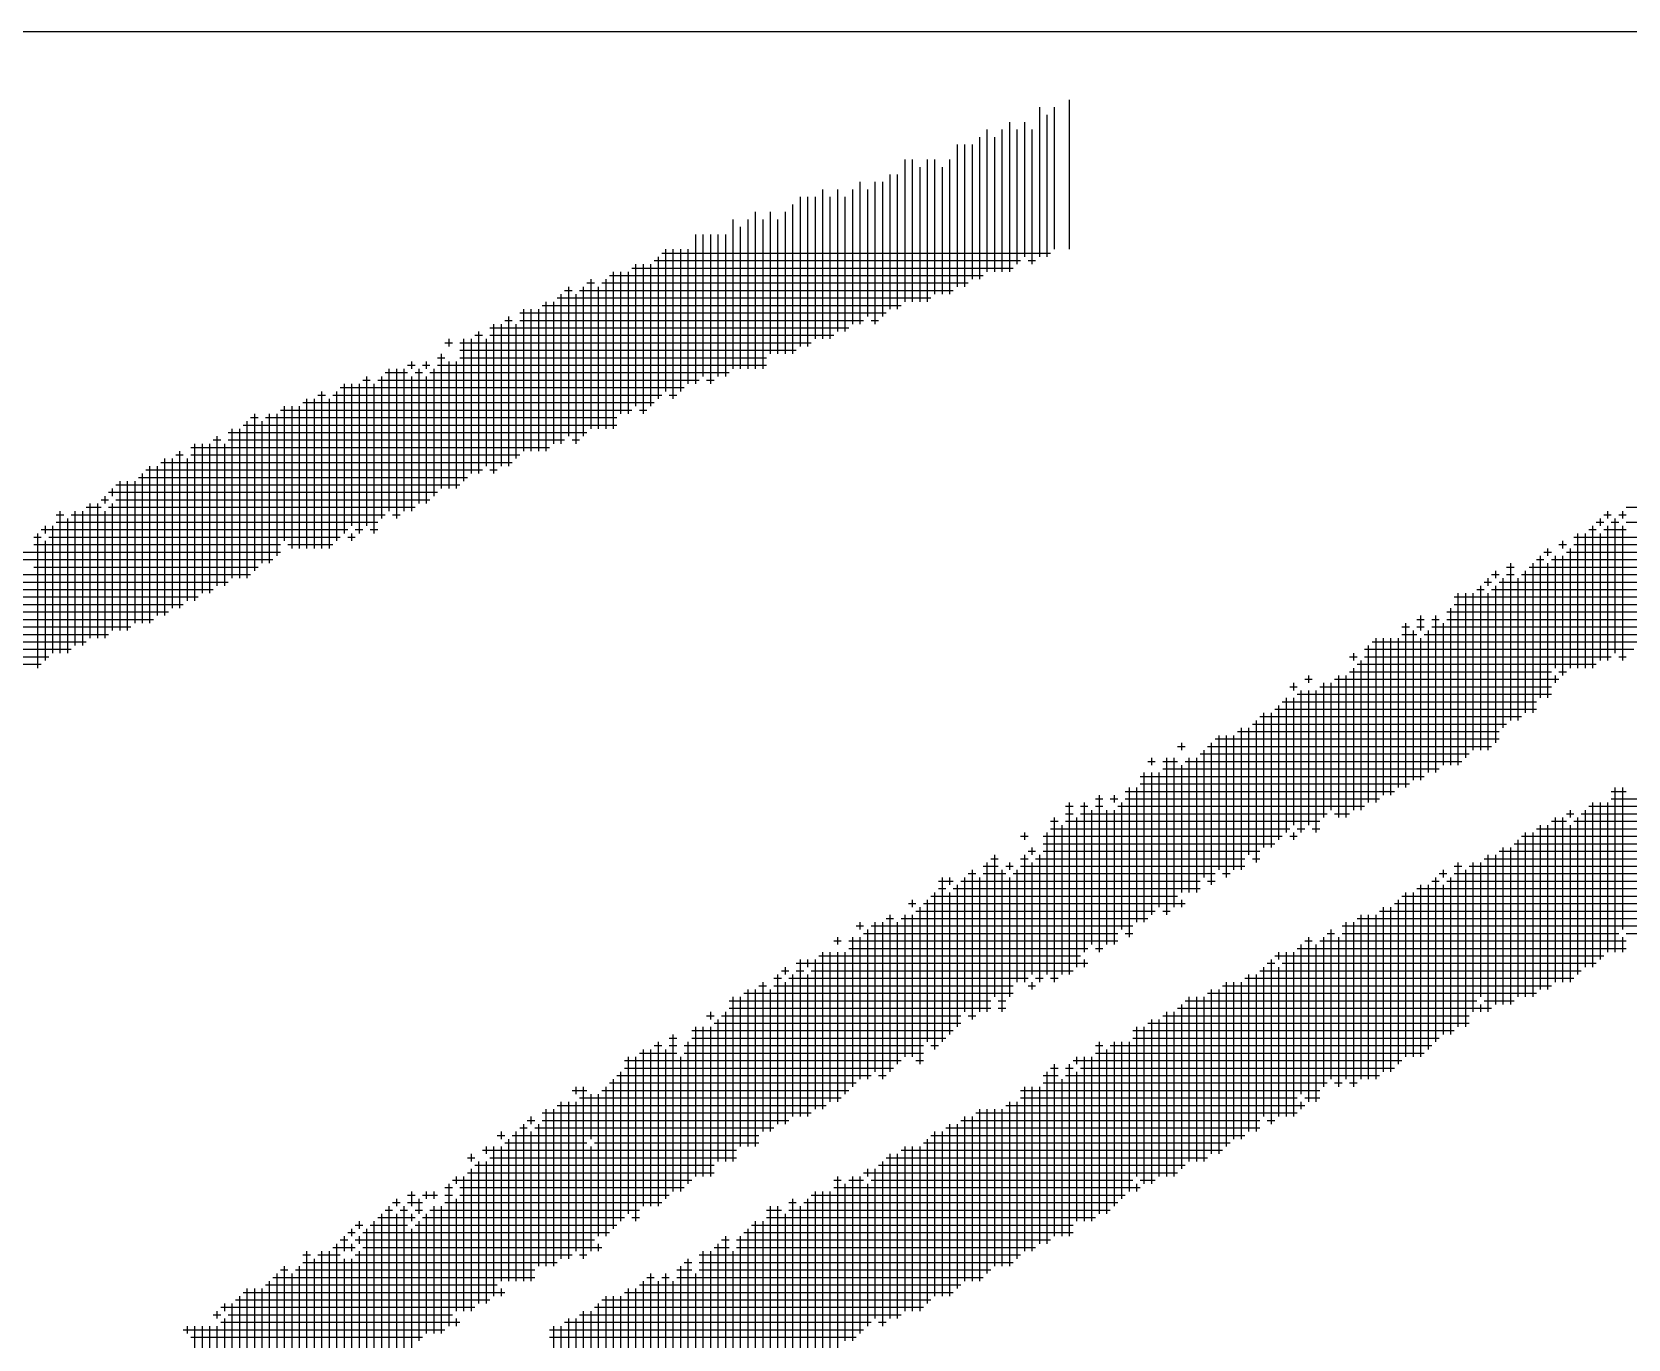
# Model space of a CAD drawing. Header units: feet. Extents: x 0 to 169200, y 0 to 119800.
# Drawn here: x 115607 to 115939, y 7127.7 to 7399.6 of the extents above; entities that cross this region are included whole.
import ezdxf
from ezdxf.enums import TextEntityAlignment as Align

# ---------------------------------------------------------------- set-up
doc = ezdxf.new("R2010")
doc.units = ezdxf.units.FT
doc.header["$LTSCALE"] = 1100
doc.header["$MEASUREMENT"] = 0
for name, color, linetype in [('CX-BORD-LIN1', 4, 'CONTINUOUS'), ('CX-BORD-LIN2', 3, 'CONTINUOUS'), ('CX-BORD-TEX2', 7, 'CONTINUOUS'), ('CX-BORD-TEX3', 6, 'CONTINUOUS'), ('CX-MISC', 2, 'CONTINUOUS')]:
    doc.layers.add(name, color=color, linetype=linetype)
doc.styles.add('TB_TEXT', font='')
doc.styles.add('TB_WBTXT', font='')
doc.styles.add('TB_WMTXT', font='')
doc.styles.get('TB_TEXT').set_extended_font_data('DotumChe')
doc.styles.get('TB_WBTXT').set_extended_font_data('Dotum')
doc.styles.get('TB_WMTXT').set_extended_font_data('DotumChe')

# ---------------------------------------------------------------- blocks, each defined once
blk = doc.blocks.new('CXBLKA1-KHCA')
at = {"layer": 'CX-BORD-LIN2'}
blk.add_lwpolyline([(558, 12), (270, 12)], dxfattribs=at)
at = {"layer": 'CX-BORD-LIN1', "style": 'TB_TEXT'}
for tag, p in [('TR_RCON5', (342.3033, 33)), ('TR_RCON4', (342.3033, 27)), ('TR_RCON3', (342.3033, 21)), ('TR_RCON2', (342.3033, 15)), ('TR_RCON1', (342.3033, 9))]:
    blk.add_attdef(tag, text='', height=3.5, dxfattribs=at).set_placement(p, align=Align.MIDDLE_LEFT)
for tag, height, p in [('TR_DGN5', 3.5, (451.1185, 33)), ('TR_CHK5', 3.5, (491.1185, 33)), ('TR_RDAT5', 3.5, (317.5, 33)), ('TR_APP5', 3.5, (531.1185, 33)), ('TR_RNUM5', 3, (285.1051, 32.6366)), ('TR_DGN4', 3.5, (451.1185, 27)), ('TR_CHK4', 3.5, (491.1185, 27)), ('TR_RDAT4', 3.5, (317.5, 27)), ('TR_APP4', 3.5, (531.1185, 27)), ('TR_RNUM4', 3, (285.1051, 26.6366)), ('TR_DGN3', 3.5, (451.1185, 21)), ('TR_CHK3', 3.5, (491.1185, 21)), ('TR_RDAT3', 3.5, (317.5, 21)), ('TR_APP3', 3.5, (531.1185, 21)), ('TR_RNUM3', 3, (285.1051, 20.6366)), ('TR_DGN2', 3.5, (451.1185, 15)), ('TR_CHK2', 3.5, (491.1185, 15)), ('TR_RDAT2', 3.5, (317.5, 15)), ('TR_APP2', 3.5, (531.1185, 15)), ('TR_RNUM2', 3, (285.1051, 14.6366)), ('TR_DGN1', 3.5, (451.1185, 9)), ('TR_CHK1', 3.5, (491.1185, 9)), ('TR_RDAT1', 3.5, (317.5, 9)), ('TR_APP1', 3.5, (531.1185, 9)), ('TR_RNUM1', 3, (285.1051, 8.6366))]:
    blk.add_attdef(tag, text='', height=height, dxfattribs=at).set_placement(p, align=Align.MIDDLE_CENTER)
at = {"layer": 'CX-BORD-LIN2', "style": 'TB_TEXT'}
blk.add_attdef('TD_VERSION', text='', height=3, rotation=90, dxfattribs=at).set_placement((800.5, 48.0149), align=Align.MIDDLE_CENTER)
at = {"layer": 'CX-BORD-TEX2', "style": 'TB_WMTXT'}
for tag, height, p in [('TB_CNAME', 5, (15.3448, 531.8324)), ('TB_CSCOP', 4, (16.6346, 523.8324))]:
    blk.add_attdef(tag, text='', height=height, dxfattribs=at).set_placement(p, align=Align.BOTTOM_LEFT)
at = {"layer": 'CX-BORD-TEX2', "style": 'TB_WBTXT'}
for tag, height, p in [('TB_MTITIL', 10, (398, 533.3264)), ('TB_STITL', 7, (398, 518.3264))]:
    blk.add_attdef(tag, text='', height=height, dxfattribs=at).set_placement(p, align=Align.MIDDLE_CENTER)
at = {"layer": 'CX-BORD-TEX3', "style": 'TB_TEXT'}
for tag, height, p in [('TD_LNDST', 4.5, (215, 31.5)), ('TD_DSECT', 4.5, (605.5, 31.5)), ('TD_DDIST', 4.5, (654.5, 31.5)), ('TD_DNAME_TOP', 4.5, (755, 27.957)), ('TD_CSECT', 4.5, (605.5, 22.5)), ('TD_CDIST', 4.5, (654.5, 22.5)), ('TD_DNAME_MAIN', 4.5, (755, 21.4731)), ('TD_DNAME_BOT', 3, (755, 15.2489)), ('TD_HSCAL', 4.5, (620.8841, 13.7484)), ('TD_VSCAL', 4.5, (656.8615, 13.7484)), ('TD_CCOMP', 4.5, (215, 13.5927)), ('TD_CSTEP', 4.5, (250.744, 5.125)), ('TD_FIELD', 4.5, (180, 5.125)), ('TD_DWGNO', 4.5, (755, 5.0017)), ('TD_DWGCODE', 4.5, (637, 4.7908))]:
    blk.add_attdef(tag, text='', height=height, dxfattribs=at).set_placement(p, align=Align.MIDDLE_CENTER)
for tag, height, width, p in [('TD_DCOMP', 4.5, 0.95, (215, 22.5875)), ('TD_CNAME', 5, 0.78, (65, 7.5956))]:
    blk.add_attdef(tag, text='', height=height, dxfattribs=dict(at, width=width)).set_placement(p, align=Align.MIDDLE_CENTER)
blk = doc.blocks.new('CXGLOGO-싸인2')
at = {"layer": 'CX-MISC'}
for p, q in [((9652.035, -1025.155), (9652.035, -1026.71)), ((9652.19, -1025.155), (9652.19, -1026.632)), ((9652.346, -1025.077), (9652.346, -1026.632)), ((9651.724, -1025.31), (9651.724, -1026.865)), ((9651.879, -1025.31), (9651.879, -1026.71)), ((9652.112, -1025.233), (9652.112, -1026.71)), ((9651.413, -1025.466), (9651.413, -1026.943)), ((9651.49, -1025.388), (9651.49, -1026.865)), ((9651.568, -1025.466), (9651.568, -1026.865)), ((9651.646, -1025.388), (9651.646, -1026.865)), ((9651.801, -1025.388), (9651.801, -1026.788)), ((9651.957, -1025.388), (9651.957, -1026.788)), ((9651.179, -1025.544), (9651.179, -1027.021)), ((9651.257, -1025.544), (9651.257, -1027.021)), ((9651.335, -1025.544), (9651.335, -1026.943)), ((9650.635, -1025.699), (9650.635, -1027.177)), ((9650.713, -1025.699), (9650.713, -1027.177)), ((9650.791, -1025.777), (9650.791, -1027.177)), ((9650.868, -1025.699), (9650.868, -1027.177)), ((9650.946, -1025.699), (9650.946, -1027.099)), ((9651.024, -1025.777), (9651.024, -1027.099)), ((9651.102, -1025.699), (9651.102, -1027.099)), ((9650.168, -1025.932), (9650.168, -1027.41)), ((9650.324, -1025.932), (9650.324, -1027.41)), ((9650.402, -1025.932), (9650.402, -1027.332)), ((9650.479, -1025.855), (9650.479, -1027.254)), ((9650.557, -1025.855), (9650.557, -1027.254)), ((9649.546, -1026.088), (9649.546, -1027.643)), ((9649.624, -1026.088), (9649.624, -1027.643)), ((9649.702, -1026.088), (9649.702, -1027.565)), ((9649.78, -1026.01), (9649.78, -1027.565)), ((9649.857, -1026.088), (9649.857, -1027.565)), ((9649.935, -1026.01), (9649.935, -1027.488)), ((9650.013, -1026.088), (9650.013, -1027.488)), ((9650.091, -1026.01), (9650.091, -1027.41)), ((9650.246, -1026.01), (9650.246, -1027.332)), ((9649.08, -1026.243), (9649.08, -1027.876)), ((9649.235, -1026.243), (9649.235, -1027.721)), ((9649.391, -1026.243), (9649.391, -1027.721)), ((9649.469, -1026.166), (9649.469, -1027.721)), ((9648.458, -1026.477), (9648.458, -1028.032)), ((9648.535, -1026.477), (9648.535, -1027.954)), ((9648.613, -1026.477), (9648.613, -1028.032)), ((9648.691, -1026.477), (9648.691, -1027.954)), ((9648.769, -1026.477), (9648.769, -1027.954)), ((9648.847, -1026.321), (9648.847, -1027.876)), ((9648.924, -1026.399), (9648.924, -1027.876)), ((9649.002, -1026.321), (9649.002, -1027.876)), ((9649.158, -1026.321), (9649.158, -1027.876)), ((9649.313, -1026.321), (9649.313, -1027.721)), ((9648.147, -1026.632), (9648.147, -1028.11)), ((9648.224, -1026.632), (9648.224, -1028.187)), ((9648.302, -1026.632), (9648.302, -1028.11)), ((9648.38, -1026.632), (9648.38, -1028.032)), ((9647.836, -1026.788), (9647.836, -1028.265)), ((9647.913, -1026.788), (9647.913, -1028.343)), ((9647.991, -1026.788), (9647.991, -1028.265)), ((9648.03, -1026.749), (9651.84, -1026.749)), ((9648.069, -1026.71), (9648.069, -1028.187)), ((9648.108, -1026.671), (9652.151, -1026.671)), ((9651.918, -1026.749), (9651.996, -1026.749)), ((9647.33, -1026.982), (9647.408, -1026.982)), ((9647.369, -1026.943), (9647.369, -1028.498)), ((9647.486, -1026.982), (9651.296, -1026.982)), ((9647.525, -1026.943), (9647.525, -1028.498)), ((9647.563, -1026.904), (9651.451, -1026.904)), ((9647.602, -1026.865), (9647.602, -1028.498)), ((9647.68, -1026.865), (9647.68, -1028.343)), ((9647.758, -1026.865), (9647.758, -1028.343)), ((9647.797, -1026.827), (9651.763, -1026.827)), ((9647.019, -1027.138), (9650.907, -1027.138)), ((9647.058, -1027.099), (9647.058, -1028.654)), ((9647.097, -1027.06), (9647.175, -1027.06)), ((9647.136, -1027.021), (9647.136, -1028.576)), ((9647.214, -1027.099), (9647.214, -1028.654)), ((9647.252, -1027.06), (9651.14, -1027.06)), ((9647.291, -1027.021), (9647.291, -1028.576)), ((9647.447, -1027.021), (9647.447, -1028.498)), ((9646.63, -1027.293), (9650.441, -1027.293)), ((9646.669, -1027.254), (9646.669, -1028.732)), ((9646.747, -1027.254), (9646.747, -1028.732)), ((9646.825, -1027.254), (9646.825, -1028.732)), ((9646.864, -1027.215), (9650.596, -1027.215)), ((9646.903, -1027.177), (9646.903, -1028.732)), ((9646.98, -1027.177), (9646.98, -1028.654)), ((9646.319, -1027.449), (9650.052, -1027.449)), ((9646.358, -1027.41), (9646.358, -1028.965)), ((9646.436, -1027.41), (9646.436, -1028.887)), ((9646.475, -1027.371), (9646.553, -1027.371)), ((9646.514, -1027.332), (9646.514, -1028.887)), ((9646.591, -1027.41), (9646.591, -1028.809)), ((9646.63, -1027.371), (9650.207, -1027.371)), ((9650.285, -1027.371), (9650.363, -1027.371)), ((9645.853, -1027.604), (9645.931, -1027.604)), ((9645.892, -1027.565), (9645.892, -1027.643)), ((9646.008, -1027.604), (9649.663, -1027.604)), ((9646.047, -1027.565), (9646.047, -1029.043)), ((9646.125, -1027.565), (9646.125, -1028.965)), ((9646.164, -1027.526), (9646.242, -1027.526)), ((9646.203, -1027.488), (9646.203, -1028.965)), ((9646.28, -1027.565), (9646.28, -1028.887)), ((9646.319, -1027.526), (9649.896, -1027.526)), ((9645.503, -1027.799), (9645.503, -1027.876)), ((9645.658, -1027.799), (9645.658, -1027.876)), ((9645.775, -1027.76), (9645.853, -1027.76)), ((9645.814, -1027.721), (9645.814, -1029.121)), ((9645.892, -1027.799), (9645.892, -1029.121)), ((9645.969, -1027.799), (9645.969, -1029.121)), ((9646.008, -1027.682), (9649.507, -1027.682)), ((9646.008, -1027.76), (9649.196, -1027.76)), ((9645.036, -1027.954), (9645.036, -1029.509)), ((9645.192, -1027.954), (9645.192, -1029.432)), ((9645.231, -1027.915), (9645.464, -1027.915)), ((9645.27, -1027.876), (9645.27, -1029.354)), ((9645.347, -1027.876), (9645.347, -1029.432)), ((9645.425, -1027.876), (9645.425, -1029.354)), ((9645.464, -1027.837), (9645.542, -1027.837)), ((9645.503, -1027.954), (9645.503, -1029.354)), ((9645.542, -1027.915), (9645.619, -1027.915)), ((9645.581, -1027.876), (9645.581, -1029.276)), ((9645.619, -1027.837), (9645.697, -1027.837)), ((9645.658, -1027.954), (9645.658, -1029.276)), ((9645.697, -1027.915), (9648.808, -1027.915)), ((9645.736, -1027.876), (9645.736, -1029.198)), ((9645.775, -1027.837), (9649.196, -1027.837)), ((9644.57, -1028.11), (9644.57, -1029.743)), ((9644.725, -1028.11), (9644.725, -1029.665)), ((9644.764, -1028.071), (9648.341, -1028.071)), ((9644.803, -1028.032), (9644.803, -1029.587)), ((9644.881, -1028.032), (9644.881, -1029.509)), ((9644.959, -1028.032), (9644.959, -1029.587)), ((9644.997, -1027.993), (9645.075, -1027.993)), ((9645.114, -1028.032), (9645.114, -1029.587)), ((9645.153, -1027.993), (9648.497, -1027.993)), ((9648.574, -1027.993), (9648.652, -1027.993)), ((9644.142, -1028.304), (9647.797, -1028.304)), ((9644.181, -1028.265), (9644.181, -1029.665)), ((9644.259, -1028.265), (9644.259, -1029.743)), ((9644.336, -1028.265), (9644.336, -1029.743)), ((9644.375, -1028.226), (9648.03, -1028.226)), ((9644.414, -1028.187), (9644.414, -1029.743)), ((9644.492, -1028.187), (9644.492, -1029.743)), ((9644.531, -1028.149), (9644.609, -1028.149)), ((9644.647, -1028.187), (9644.647, -1029.743)), ((9644.686, -1028.149), (9648.108, -1028.149)), ((9647.875, -1028.304), (9647.952, -1028.304)), ((9648.186, -1028.149), (9648.263, -1028.149)), ((9643.753, -1028.46), (9647.641, -1028.46)), ((9643.792, -1028.421), (9643.792, -1030.054)), ((9643.831, -1028.382), (9643.909, -1028.382)), ((9643.87, -1028.343), (9643.87, -1029.976)), ((9643.948, -1028.421), (9643.948, -1029.898)), ((9643.987, -1028.382), (9647.641, -1028.382)), ((9644.025, -1028.343), (9644.025, -1029.898)), ((9644.103, -1028.343), (9644.103, -1029.82)), ((9643.442, -1028.615), (9643.52, -1028.615)), ((9643.481, -1028.576), (9643.481, -1030.131)), ((9643.598, -1028.537), (9647.33, -1028.537)), ((9643.598, -1028.615), (9647.097, -1028.615)), ((9643.637, -1028.498), (9643.637, -1030.054)), ((9643.714, -1028.498), (9643.714, -1030.054)), ((9647.175, -1028.615), (9647.252, -1028.615)), ((9642.937, -1028.809), (9642.937, -1030.442)), ((9643.015, -1028.809), (9643.015, -1030.365)), ((9643.053, -1028.771), (9643.131, -1028.771)), ((9643.092, -1028.732), (9643.092, -1030.365)), ((9643.17, -1028.809), (9643.17, -1030.287)), ((9643.209, -1028.693), (9646.941, -1028.693)), ((9643.209, -1028.771), (9646.63, -1028.771)), ((9643.248, -1028.654), (9643.248, -1030.287)), ((9643.326, -1028.654), (9643.326, -1030.209)), ((9643.403, -1028.654), (9643.403, -1030.209)), ((9643.559, -1028.654), (9643.559, -1030.131)), ((9642.703, -1028.965), (9642.703, -1030.52)), ((9642.742, -1028.926), (9646.242, -1028.926)), ((9642.781, -1028.887), (9642.781, -1030.52)), ((9642.859, -1028.887), (9642.859, -1030.442)), ((9642.898, -1028.848), (9646.553, -1028.848)), ((9646.319, -1028.926), (9646.397, -1028.926)), ((9642.392, -1029.121), (9642.392, -1029.198)), ((9642.431, -1029.082), (9646.008, -1029.082)), ((9642.47, -1029.043), (9642.47, -1030.598)), ((9642.548, -1029.043), (9642.548, -1030.598)), ((9642.626, -1029.043), (9642.626, -1030.52)), ((9642.665, -1029.004), (9646.086, -1029.004)), ((9642.159, -1029.276), (9642.159, -1030.676)), ((9642.237, -1029.276), (9642.237, -1030.676)), ((9642.276, -1029.237), (9642.354, -1029.237)), ((9642.315, -1029.198), (9642.315, -1029.276)), ((9642.354, -1029.159), (9645.775, -1029.159)), ((9642.392, -1029.276), (9642.392, -1030.598)), ((9642.431, -1029.237), (9645.697, -1029.237)), ((9641.809, -1029.393), (9641.887, -1029.393)), ((9641.809, -1029.47), (9645.153, -1029.47)), ((9641.848, -1029.354), (9641.848, -1030.831)), ((9641.926, -1029.432), (9641.926, -1030.831)), ((9641.965, -1029.393), (9645.231, -1029.393)), ((9642.004, -1029.354), (9642.004, -1030.753)), ((9642.081, -1029.354), (9642.081, -1030.753)), ((9642.12, -1029.315), (9642.276, -1029.315)), ((9642.315, -1029.354), (9642.315, -1030.676)), ((9642.354, -1029.315), (9645.542, -1029.315)), ((9645.308, -1029.393), (9645.386, -1029.393)), ((9657.828, -1029.47), (9657.906, -1029.47)), ((9657.867, -1029.432), (9657.867, -1029.509)), ((9657.906, -1029.393), (9657.983, -1029.393)), ((9657.944, -1029.354), (9657.944, -1029.432)), ((9657.983, -1029.47), (9658.061, -1029.47)), ((9658.022, -1029.432), (9658.022, -1030.831)), ((9658.061, -1029.393), (9658.139, -1029.393)), ((9658.1, -1029.354), (9658.1, -1029.432)), ((9658.139, -1029.315), (9661.094, -1029.315)), ((9658.139, -1029.47), (9660.627, -1029.47)), ((9641.576, -1029.626), (9641.654, -1029.626)), ((9641.615, -1029.587), (9641.615, -1030.987)), ((9641.654, -1029.548), (9644.842, -1029.548)), ((9641.693, -1029.509), (9641.693, -1029.587)), ((9641.731, -1029.626), (9644.764, -1029.626)), ((9641.77, -1029.509), (9641.77, -1030.831)), ((9644.842, -1029.626), (9644.92, -1029.626)), ((9644.881, -1029.587), (9644.881, -1029.665)), ((9644.92, -1029.548), (9644.997, -1029.548)), ((9645.075, -1029.548), (9645.153, -1029.548)), ((9657.595, -1029.626), (9660.472, -1029.626)), ((9657.633, -1029.587), (9657.633, -1030.987)), ((9657.711, -1029.587), (9657.711, -1030.987)), ((9657.75, -1029.548), (9657.828, -1029.548)), ((9657.789, -1029.509), (9657.789, -1030.987)), ((9657.867, -1029.587), (9657.867, -1030.909)), ((9657.906, -1029.548), (9658.139, -1029.548)), ((9657.944, -1029.509), (9657.944, -1030.909)), ((9658.1, -1029.509), (9658.1, -1030.909)), ((9640.876, -1029.781), (9644.142, -1029.781)), ((9641.576, -1029.704), (9644.142, -1029.704)), ((9641.693, -1029.665), (9641.693, -1030.909)), ((9644.22, -1029.704), (9644.686, -1029.704)), ((9657.283, -1029.781), (9657.361, -1029.781)), ((9657.322, -1029.743), (9657.322, -1029.82)), ((9657.439, -1029.704), (9657.517, -1029.704)), ((9657.478, -1029.665), (9657.478, -1029.743)), ((9657.517, -1029.781), (9660.161, -1029.781)), ((9657.556, -1029.743), (9657.556, -1030.987)), ((9657.595, -1029.704), (9660.394, -1029.704)), ((9640.721, -1029.859), (9644.064, -1029.859)), ((9641.576, -1029.937), (9643.909, -1029.937)), ((9656.895, -1029.937), (9656.972, -1029.937)), ((9656.934, -1029.898), (9656.934, -1031.531)), ((9657.128, -1029.937), (9660.083, -1029.937)), ((9657.167, -1029.898), (9657.167, -1031.453)), ((9657.206, -1029.859), (9657.283, -1029.859)), ((9657.245, -1029.82), (9657.245, -1031.298)), ((9657.322, -1029.898), (9657.322, -1031.298)), ((9657.361, -1029.859), (9660.161, -1029.859)), ((9657.4, -1029.82), (9657.4, -1030.987)), ((9657.478, -1029.82), (9657.478, -1031.065)), ((9640.176, -1030.093), (9643.598, -1030.093)), ((9640.41, -1030.015), (9643.831, -1030.015)), ((9656.623, -1030.131), (9656.623, -1031.842)), ((9656.661, -1030.093), (9656.739, -1030.093)), ((9656.7, -1030.054), (9656.7, -1030.131)), ((9656.739, -1030.015), (9656.817, -1030.015)), ((9656.778, -1029.976), (9656.778, -1030.054)), ((9656.778, -1030.131), (9656.778, -1031.764)), ((9656.817, -1030.093), (9659.616, -1030.093)), ((9656.856, -1030.054), (9656.856, -1031.609)), ((9656.895, -1030.015), (9656.972, -1030.015)), ((9657.011, -1030.054), (9657.011, -1031.531)), ((9657.05, -1030.015), (9659.85, -1030.015)), ((9657.089, -1029.976), (9657.089, -1031.453)), ((9639.865, -1030.248), (9643.287, -1030.248)), ((9640.021, -1030.17), (9643.442, -1030.17)), ((9656.35, -1030.248), (9659.383, -1030.248)), ((9656.389, -1030.209), (9656.389, -1031.998)), ((9656.467, -1030.209), (9656.467, -1031.92)), ((9656.545, -1030.209), (9656.545, -1031.842)), ((9656.584, -1030.17), (9656.661, -1030.17)), ((9656.7, -1030.209), (9656.7, -1031.842)), ((9656.739, -1030.17), (9659.539, -1030.17)), ((9639.632, -1030.404), (9642.976, -1030.404)), ((9639.787, -1030.326), (9643.131, -1030.326)), ((9656, -1030.442), (9656, -1030.598)), ((9656.156, -1030.442), (9656.156, -1032.075)), ((9656.273, -1030.404), (9659.072, -1030.404)), ((9656.311, -1030.365), (9656.311, -1031.998)), ((9656.35, -1030.326), (9659.305, -1030.326)), ((9639.399, -1030.559), (9642.587, -1030.559)), ((9639.476, -1030.637), (9642.354, -1030.637)), ((9639.632, -1030.481), (9642.82, -1030.481)), ((9655.806, -1030.559), (9655.884, -1030.559)), ((9655.806, -1030.637), (9655.962, -1030.637)), ((9655.845, -1030.52), (9655.845, -1032.231)), ((9655.923, -1030.598), (9655.923, -1032.153)), ((9655.962, -1030.481), (9656.039, -1030.481)), ((9655.962, -1030.559), (9656.039, -1030.559)), ((9656.039, -1030.637), (9658.605, -1030.637)), ((9656.078, -1030.598), (9656.078, -1032.075)), ((9656.117, -1030.481), (9656.195, -1030.481)), ((9656.117, -1030.559), (9658.839, -1030.559)), ((9656.234, -1030.52), (9656.234, -1031.998)), ((9656.273, -1030.481), (9659.072, -1030.481)), ((9639.321, -1030.715), (9642.12, -1030.715)), ((9639.632, -1030.792), (9641.965, -1030.792)), ((9655.417, -1030.792), (9658.217, -1030.792)), ((9655.456, -1030.753), (9655.456, -1032.386)), ((9655.495, -1030.715), (9658.528, -1030.715)), ((9655.534, -1030.676), (9655.534, -1032.386)), ((9655.612, -1030.676), (9655.612, -1032.309)), ((9655.689, -1030.676), (9655.689, -1032.309)), ((9655.767, -1030.676), (9655.767, -1032.231)), ((9656, -1030.676), (9656, -1032.153)), ((9638.699, -1030.948), (9641.654, -1030.948)), ((9638.932, -1030.87), (9641.731, -1030.87)), ((9655.262, -1030.87), (9655.339, -1030.87)), ((9655.301, -1030.831), (9655.301, -1030.909)), ((9655.339, -1030.948), (9657.828, -1030.948)), ((9655.378, -1030.909), (9655.378, -1032.464)), ((9655.417, -1030.87), (9657.983, -1030.87)), ((9658.061, -1030.87), (9658.139, -1030.87)), ((9654.795, -1031.103), (9654.873, -1031.103)), ((9654.834, -1031.065), (9654.834, -1031.142)), ((9655.106, -1031.103), (9657.439, -1031.103)), ((9655.145, -1031.065), (9655.145, -1032.542)), ((9655.223, -1031.065), (9655.223, -1032.542)), ((9655.262, -1031.026), (9657.361, -1031.026)), ((9655.301, -1030.987), (9655.301, -1032.464)), ((9657.4, -1031.065), (9657.4, -1031.142)), ((9657.439, -1031.026), (9657.517, -1031.026)), ((9654.601, -1031.298), (9654.601, -1032.697)), ((9654.64, -1031.181), (9654.717, -1031.181)), ((9654.679, -1031.142), (9654.679, -1031.22)), ((9654.679, -1031.298), (9654.679, -1032.62)), ((9654.717, -1031.259), (9657.361, -1031.259)), ((9654.756, -1031.22), (9654.756, -1032.697)), ((9654.834, -1031.22), (9654.834, -1032.62)), ((9654.912, -1031.22), (9654.912, -1032.697)), ((9654.951, -1031.181), (9657.361, -1031.181)), ((9654.99, -1031.142), (9654.99, -1032.542)), ((9655.067, -1031.142), (9655.067, -1032.464)), ((9654.367, -1031.453), (9654.367, -1032.853)), ((9654.445, -1031.453), (9654.445, -1032.853)), ((9654.484, -1031.414), (9657.206, -1031.414)), ((9654.523, -1031.376), (9654.523, -1032.775)), ((9654.562, -1031.337), (9657.206, -1031.337)), ((9654.134, -1031.609), (9654.134, -1033.086)), ((9654.212, -1031.609), (9654.212, -1032.931)), ((9654.251, -1031.57), (9656.895, -1031.57)), ((9654.29, -1031.531), (9654.29, -1033.009)), ((9654.329, -1031.492), (9657.05, -1031.492)), ((9653.512, -1031.764), (9653.512, -1031.842)), ((9653.823, -1031.764), (9653.823, -1033.242)), ((9653.862, -1031.725), (9656.817, -1031.725)), ((9653.901, -1031.687), (9653.901, -1033.086)), ((9653.979, -1031.687), (9653.979, -1033.164)), ((9654.056, -1031.687), (9654.056, -1033.086)), ((9654.095, -1031.648), (9656.817, -1031.648)), ((9653.162, -1031.959), (9653.24, -1031.959)), ((9653.201, -1031.92), (9653.201, -1031.998)), ((9653.318, -1031.959), (9653.473, -1031.959)), ((9653.357, -1031.92), (9653.357, -1033.553)), ((9653.434, -1031.92), (9653.434, -1033.475)), ((9653.473, -1031.803), (9653.551, -1031.803)), ((9653.551, -1031.959), (9656.428, -1031.959)), ((9653.59, -1031.92), (9653.59, -1033.32)), ((9653.668, -1031.92), (9653.668, -1033.32)), ((9653.707, -1031.881), (9656.506, -1031.881)), ((9653.745, -1031.842), (9653.745, -1033.164)), ((9653.784, -1031.803), (9656.739, -1031.803)), ((9653.084, -1032.114), (9656.039, -1032.114)), ((9653.123, -1032.075), (9653.123, -1033.631)), ((9653.201, -1032.075), (9653.201, -1033.553)), ((9653.279, -1032.075), (9653.279, -1033.475)), ((9653.318, -1032.037), (9656.195, -1032.037)), ((9653.512, -1031.998), (9653.512, -1033.32)), ((9652.929, -1032.27), (9655.728, -1032.27)), ((9652.968, -1032.231), (9652.968, -1033.786)), ((9653.046, -1032.231), (9653.046, -1033.631)), ((9653.084, -1032.192), (9655.884, -1032.192)), ((9657.983, -1032.27), (9658.139, -1032.27)), ((9658.022, -1032.231), (9658.022, -1033.942)), ((9658.1, -1032.231), (9658.1, -1033.708)), ((9652.307, -1032.425), (9652.385, -1032.425)), ((9652.346, -1032.386), (9652.346, -1034.175)), ((9652.462, -1032.425), (9652.54, -1032.425)), ((9652.501, -1032.386), (9652.501, -1033.942)), ((9652.618, -1032.348), (9652.696, -1032.348)), ((9652.618, -1032.425), (9652.696, -1032.425)), ((9652.657, -1032.309), (9652.657, -1033.942)), ((9652.773, -1032.348), (9652.851, -1032.348)), ((9652.812, -1032.309), (9652.812, -1032.386)), ((9652.851, -1032.425), (9655.417, -1032.425)), ((9652.89, -1032.386), (9652.89, -1033.708)), ((9652.929, -1032.348), (9655.573, -1032.348)), ((9657.75, -1032.425), (9661.094, -1032.425)), ((9657.789, -1032.386), (9657.789, -1034.097)), ((9657.867, -1032.386), (9657.867, -1034.019)), ((9657.944, -1032.386), (9657.944, -1033.942)), ((9657.983, -1032.348), (9661.249, -1032.348)), ((9652.151, -1032.581), (9652.229, -1032.581)), ((9652.19, -1032.542), (9652.19, -1034.253)), ((9652.268, -1032.62), (9652.268, -1034.175)), ((9652.307, -1032.503), (9652.385, -1032.503)), ((9652.307, -1032.581), (9654.951, -1032.581)), ((9652.423, -1032.542), (9652.423, -1034.097)), ((9652.462, -1032.503), (9655.028, -1032.503)), ((9652.579, -1032.464), (9652.579, -1033.864)), ((9652.735, -1032.464), (9652.735, -1033.864)), ((9652.812, -1032.464), (9652.812, -1033.864)), ((9655.106, -1032.503), (9655.262, -1032.503)), ((9657.245, -1032.62), (9657.245, -1034.33)), ((9657.322, -1032.62), (9657.322, -1034.33)), ((9657.361, -1032.581), (9657.517, -1032.581)), ((9657.4, -1032.542), (9657.4, -1034.253)), ((9657.478, -1032.542), (9657.478, -1034.253)), ((9657.517, -1032.503), (9657.595, -1032.503)), ((9657.556, -1032.464), (9657.556, -1032.542)), ((9657.556, -1032.62), (9657.556, -1034.253)), ((9657.595, -1032.581), (9660.783, -1032.581)), ((9657.633, -1032.542), (9657.633, -1034.175)), ((9657.672, -1032.503), (9660.938, -1032.503)), ((9657.711, -1032.464), (9657.711, -1034.097)), ((9651.84, -1032.736), (9651.918, -1032.736)), ((9651.879, -1032.697), (9651.879, -1032.775)), ((9652.074, -1032.736), (9654.562, -1032.736)), ((9652.112, -1032.697), (9652.112, -1034.175)), ((9652.151, -1032.659), (9654.64, -1032.659)), ((9654.64, -1032.736), (9654.717, -1032.736)), ((9654.679, -1032.697), (9654.679, -1032.775)), ((9654.717, -1032.659), (9654.795, -1032.659)), ((9654.873, -1032.659), (9654.951, -1032.659)), ((9657.011, -1032.775), (9657.011, -1034.408)), ((9657.05, -1032.736), (9660.472, -1032.736)), ((9657.089, -1032.697), (9657.089, -1034.408)), ((9657.167, -1032.697), (9657.167, -1034.408)), ((9657.206, -1032.659), (9660.627, -1032.659)), ((9651.568, -1032.931), (9651.568, -1034.408)), ((9651.879, -1032.931), (9651.879, -1034.253)), ((9651.918, -1032.892), (9651.996, -1032.892)), ((9651.957, -1032.853), (9651.957, -1032.931)), ((9652.035, -1032.931), (9652.035, -1034.253)), ((9652.074, -1032.814), (9654.484, -1032.814)), ((9652.074, -1032.892), (9654.329, -1032.892)), ((9656.7, -1032.931), (9656.7, -1034.564)), ((9656.778, -1032.931), (9656.778, -1034.486)), ((9656.817, -1032.892), (9659.85, -1032.892)), ((9656.856, -1032.853), (9656.856, -1034.486)), ((9656.934, -1032.853), (9656.934, -1034.486)), ((9656.972, -1032.814), (9660.316, -1032.814)), ((9651.296, -1033.125), (9651.374, -1033.125)), ((9651.335, -1033.086), (9651.335, -1034.641)), ((9651.451, -1033.047), (9651.607, -1033.047)), ((9651.451, -1033.125), (9651.685, -1033.125)), ((9651.49, -1033.009), (9651.49, -1034.564)), ((9651.529, -1032.97), (9651.607, -1032.97)), ((9651.646, -1033.086), (9651.646, -1034.564)), ((9651.685, -1033.047), (9651.763, -1033.047)), ((9651.724, -1033.009), (9651.724, -1033.086)), ((9651.763, -1033.125), (9653.862, -1033.125)), ((9651.801, -1033.086), (9651.801, -1034.253)), ((9651.84, -1032.97), (9651.918, -1032.97)), ((9651.84, -1033.047), (9654.173, -1033.047)), ((9651.957, -1033.009), (9651.957, -1034.175)), ((9651.996, -1032.97), (9654.173, -1032.97)), ((9653.94, -1033.125), (9654.018, -1033.125)), ((9654.251, -1032.97), (9654.329, -1032.97)), ((9656.195, -1033.125), (9656.273, -1033.125)), ((9656.234, -1033.086), (9656.234, -1033.164)), ((9656.35, -1033.047), (9656.428, -1033.047)), ((9656.35, -1033.125), (9659.383, -1033.125)), ((9656.389, -1033.009), (9656.389, -1034.719)), ((9656.467, -1033.086), (9656.467, -1034.719)), ((9656.506, -1033.047), (9659.616, -1033.047)), ((9656.545, -1033.009), (9656.545, -1034.564)), ((9656.623, -1033.009), (9656.623, -1034.408)), ((9656.661, -1032.97), (9659.85, -1032.97)), ((9650.985, -1033.203), (9651.14, -1033.203)), ((9650.985, -1033.281), (9651.063, -1033.281)), ((9651.024, -1033.164), (9651.024, -1034.875)), ((9651.102, -1033.164), (9651.102, -1033.242)), ((9651.14, -1033.281), (9653.707, -1033.281)), ((9651.179, -1033.242), (9651.179, -1034.719)), ((9651.218, -1033.203), (9653.707, -1033.203)), ((9651.257, -1033.164), (9651.257, -1034.564)), ((9651.413, -1033.164), (9651.413, -1034.564)), ((9651.724, -1033.164), (9651.724, -1034.408)), ((9653.784, -1033.203), (9653.862, -1033.203)), ((9655.962, -1033.281), (9659.305, -1033.281)), ((9656, -1033.242), (9656, -1035.03)), ((9656.078, -1033.242), (9656.078, -1034.953)), ((9656.117, -1033.203), (9656.195, -1033.203)), ((9656.156, -1033.164), (9656.156, -1034.875)), ((9656.234, -1033.242), (9656.234, -1034.797)), ((9656.273, -1033.203), (9659.305, -1033.203)), ((9656.311, -1033.164), (9656.311, -1034.797)), ((9650.674, -1033.436), (9650.752, -1033.436)), ((9650.713, -1033.397), (9650.713, -1033.475)), ((9650.829, -1033.436), (9653.551, -1033.436)), ((9650.868, -1033.397), (9650.868, -1034.875)), ((9650.907, -1033.358), (9653.473, -1033.358)), ((9650.946, -1033.32), (9650.946, -1034.953)), ((9651.102, -1033.32), (9651.102, -1034.797)), ((9653.512, -1033.397), (9653.512, -1033.475)), ((9655.728, -1033.436), (9659.072, -1033.436)), ((9655.767, -1033.397), (9655.767, -1035.108)), ((9655.806, -1033.358), (9659.072, -1033.358)), ((9655.845, -1033.32), (9655.845, -1035.03)), ((9655.923, -1033.32), (9655.923, -1035.03)), ((9650.441, -1033.592), (9650.518, -1033.592)), ((9650.479, -1033.553), (9650.479, -1035.186)), ((9650.596, -1033.592), (9653.162, -1033.592)), ((9650.635, -1033.553), (9650.635, -1035.03)), ((9650.713, -1033.553), (9650.713, -1035.03)), ((9650.752, -1033.514), (9653.24, -1033.514)), ((9650.791, -1033.475), (9650.791, -1035.108)), ((9653.318, -1033.514), (9653.395, -1033.514)), ((9655.339, -1033.592), (9658.528, -1033.592)), ((9655.378, -1033.553), (9655.378, -1035.264)), ((9655.456, -1033.553), (9655.456, -1035.264)), ((9655.534, -1033.553), (9655.534, -1035.264)), ((9655.573, -1033.514), (9658.916, -1033.514)), ((9655.612, -1033.475), (9655.612, -1035.186)), ((9655.689, -1033.475), (9655.689, -1035.186)), ((9649.935, -1033.786), (9649.935, -1033.864)), ((9650.091, -1033.786), (9650.091, -1035.341)), ((9650.13, -1033.669), (9650.207, -1033.669)), ((9650.168, -1033.631), (9650.168, -1033.708)), ((9650.168, -1033.786), (9650.168, -1035.264)), ((9650.207, -1033.747), (9652.851, -1033.747)), ((9650.246, -1033.708), (9650.246, -1035.264)), ((9650.285, -1033.669), (9653.007, -1033.669)), ((9650.324, -1033.631), (9650.324, -1035.186)), ((9650.402, -1033.631), (9650.402, -1035.264)), ((9650.557, -1033.631), (9650.557, -1035.108)), ((9652.929, -1033.747), (9653.007, -1033.747)), ((9654.834, -1033.786), (9654.834, -1035.497)), ((9654.99, -1033.786), (9654.99, -1035.341)), ((9655.028, -1033.747), (9655.106, -1033.747)), ((9655.067, -1033.708), (9655.067, -1035.264)), ((9655.145, -1033.786), (9655.145, -1035.341)), ((9655.184, -1033.669), (9658.372, -1033.669)), ((9655.184, -1033.747), (9658.061, -1033.747)), ((9655.223, -1033.631), (9655.223, -1035.264)), ((9655.301, -1033.631), (9655.301, -1035.341)), ((9658.1, -1033.786), (9658.1, -1033.942)), ((9658.139, -1033.747), (9658.372, -1033.747)), ((9649.78, -1033.942), (9649.78, -1035.575)), ((9649.857, -1033.942), (9649.857, -1035.497)), ((9649.896, -1033.825), (9649.974, -1033.825)), ((9649.935, -1033.942), (9649.935, -1035.497)), ((9650.013, -1033.942), (9650.013, -1035.419)), ((9650.052, -1033.825), (9652.851, -1033.825)), ((9650.052, -1033.903), (9652.54, -1033.903)), ((9652.618, -1033.903), (9652.696, -1033.903)), ((9654.523, -1033.942), (9654.523, -1034.019)), ((9654.601, -1033.942), (9654.601, -1035.652)), ((9654.679, -1033.942), (9654.679, -1035.652)), ((9654.717, -1033.903), (9658.139, -1033.903)), ((9654.756, -1033.864), (9654.756, -1035.419)), ((9654.795, -1033.825), (9654.873, -1033.825)), ((9654.912, -1033.864), (9654.912, -1035.497)), ((9654.951, -1033.825), (9658.139, -1033.825)), ((9649.391, -1034.097), (9649.391, -1034.175)), ((9649.507, -1034.058), (9652.54, -1034.058)), ((9649.546, -1034.019), (9649.546, -1035.652)), ((9649.624, -1034.019), (9649.624, -1034.097)), ((9649.702, -1034.019), (9649.702, -1035.575)), ((9649.741, -1033.981), (9652.462, -1033.981)), ((9652.501, -1034.019), (9652.501, -1034.097)), ((9654.367, -1034.097), (9654.367, -1035.652)), ((9654.406, -1034.058), (9654.484, -1034.058)), ((9654.445, -1034.019), (9654.445, -1035.73)), ((9654.484, -1033.981), (9657.906, -1033.981)), ((9654.523, -1034.097), (9654.523, -1035.652)), ((9654.562, -1034.058), (9657.828, -1034.058)), ((9649.158, -1034.253), (9649.158, -1035.808)), ((9649.274, -1034.214), (9649.352, -1034.214)), ((9649.313, -1034.175), (9649.313, -1035.73)), ((9649.352, -1034.136), (9649.43, -1034.136)), ((9649.391, -1034.253), (9649.391, -1035.73)), ((9649.43, -1034.214), (9651.918, -1034.214)), ((9649.469, -1034.175), (9649.469, -1035.652)), ((9649.507, -1034.136), (9649.585, -1034.136)), ((9649.624, -1034.175), (9649.624, -1035.652)), ((9649.663, -1034.136), (9652.385, -1034.136)), ((9651.957, -1034.253), (9651.957, -1034.33)), ((9651.996, -1034.214), (9652.074, -1034.214)), ((9652.151, -1034.214), (9652.229, -1034.214)), ((9653.979, -1034.253), (9653.979, -1035.963)), ((9654.056, -1034.253), (9654.056, -1035.886)), ((9654.134, -1034.253), (9654.134, -1035.886)), ((9654.173, -1034.214), (9657.595, -1034.214)), ((9654.212, -1034.175), (9654.212, -1035.808)), ((9654.29, -1034.175), (9654.29, -1035.808)), ((9654.329, -1034.136), (9657.672, -1034.136)), ((9648.808, -1034.447), (9651.529, -1034.447)), ((9648.847, -1034.408), (9648.847, -1036.119)), ((9648.924, -1034.408), (9648.924, -1035.963)), ((9648.963, -1034.369), (9651.763, -1034.369)), ((9649.002, -1034.33), (9649.002, -1035.963)), ((9649.08, -1034.33), (9649.08, -1035.963)), ((9649.119, -1034.292), (9649.196, -1034.292)), ((9649.235, -1034.33), (9649.235, -1035.808)), ((9649.274, -1034.292), (9651.763, -1034.292)), ((9651.607, -1034.447), (9651.685, -1034.447)), ((9651.918, -1034.292), (9651.996, -1034.292)), ((9653.551, -1034.447), (9656.584, -1034.447)), ((9653.59, -1034.408), (9653.59, -1036.119)), ((9653.668, -1034.408), (9653.668, -1036.119)), ((9653.745, -1034.408), (9653.745, -1036.119)), ((9653.784, -1034.369), (9657.206, -1034.369)), ((9653.823, -1034.33), (9653.823, -1036.041)), ((9653.901, -1034.33), (9653.901, -1036.041)), ((9653.94, -1034.292), (9657.361, -1034.292)), ((9656.661, -1034.447), (9656.972, -1034.447)), ((9648.574, -1034.603), (9648.652, -1034.603)), ((9648.613, -1034.564), (9648.613, -1034.641)), ((9648.73, -1034.603), (9651.218, -1034.603)), ((9648.769, -1034.564), (9648.769, -1036.119)), ((9648.808, -1034.525), (9651.529, -1034.525)), ((9651.296, -1034.603), (9651.374, -1034.603)), ((9651.607, -1034.525), (9651.685, -1034.525)), ((9653.318, -1034.603), (9656.506, -1034.603)), ((9653.357, -1034.564), (9653.357, -1036.274)), ((9653.434, -1034.564), (9653.434, -1036.274)), ((9653.473, -1034.525), (9656.739, -1034.525)), ((9653.512, -1034.486), (9653.512, -1036.197)), ((9656.623, -1034.486), (9656.623, -1034.564)), ((9648.419, -1034.758), (9651.14, -1034.758)), ((9648.458, -1034.719), (9648.458, -1036.274)), ((9648.535, -1034.719), (9648.535, -1036.274)), ((9648.613, -1034.719), (9648.613, -1036.274)), ((9648.652, -1034.68), (9651.218, -1034.68)), ((9648.691, -1034.641), (9648.691, -1036.119)), ((9653.007, -1034.758), (9656.35, -1034.758)), ((9653.046, -1034.719), (9653.046, -1036.274)), ((9653.123, -1034.719), (9653.123, -1036.352)), ((9653.162, -1034.68), (9656.506, -1034.68)), ((9653.201, -1034.641), (9653.201, -1036.352)), ((9653.279, -1034.641), (9653.279, -1036.274)), ((9647.913, -1034.953), (9647.913, -1036.585)), ((9647.991, -1034.953), (9647.991, -1036.585)), ((9648.03, -1034.914), (9648.108, -1034.914)), ((9648.069, -1034.875), (9648.069, -1036.585)), ((9648.147, -1034.953), (9648.147, -1036.508)), ((9648.186, -1034.836), (9648.263, -1034.836)), ((9648.186, -1034.914), (9648.263, -1034.914)), ((9648.224, -1034.797), (9648.224, -1036.43)), ((9648.341, -1034.914), (9650.829, -1034.914)), ((9648.38, -1034.875), (9648.38, -1036.352)), ((9648.419, -1034.836), (9651.063, -1034.836)), ((9650.907, -1034.914), (9650.985, -1034.914)), ((9652.618, -1034.914), (9652.696, -1034.914)), ((9652.657, -1034.875), (9652.657, -1036.663)), ((9652.735, -1034.953), (9652.735, -1036.663)), ((9652.773, -1034.914), (9656.117, -1034.914)), ((9652.812, -1034.875), (9652.812, -1036.585)), ((9652.89, -1034.875), (9652.89, -1036.508)), ((9652.968, -1034.875), (9652.968, -1036.43)), ((9653.007, -1034.836), (9656.195, -1034.836)), ((9647.719, -1035.069), (9650.596, -1035.069)), ((9647.758, -1035.03), (9647.758, -1036.663)), ((9647.836, -1035.03), (9647.836, -1036.741)), ((9647.875, -1034.991), (9648.263, -1034.991)), ((9648.302, -1035.03), (9648.302, -1036.43)), ((9648.341, -1034.991), (9650.829, -1034.991)), ((9650.752, -1035.069), (9650.829, -1035.069)), ((9652.19, -1035.108), (9652.19, -1036.897)), ((9652.346, -1035.108), (9652.346, -1036.897)), ((9652.385, -1035.069), (9655.806, -1035.069)), ((9652.423, -1035.03), (9652.423, -1035.108)), ((9652.501, -1035.03), (9652.501, -1036.741)), ((9652.579, -1035.03), (9652.579, -1036.741)), ((9652.618, -1034.991), (9656.039, -1034.991)), ((9647.602, -1035.264), (9647.602, -1036.819)), ((9647.641, -1035.225), (9650.285, -1035.225)), ((9647.68, -1035.186), (9647.68, -1036.741)), ((9647.719, -1035.147), (9650.518, -1035.147)), ((9650.363, -1035.225), (9650.441, -1035.225)), ((9652.074, -1035.225), (9652.229, -1035.225)), ((9652.112, -1035.186), (9652.112, -1036.974)), ((9652.151, -1035.147), (9652.229, -1035.147)), ((9652.268, -1035.264), (9652.268, -1036.897)), ((9652.307, -1035.147), (9652.385, -1035.147)), ((9652.307, -1035.225), (9655.573, -1035.225)), ((9652.423, -1035.186), (9652.423, -1036.741)), ((9652.462, -1035.147), (9655.728, -1035.147)), ((9647.175, -1035.38), (9647.33, -1035.38)), ((9647.214, -1035.341), (9647.214, -1035.419)), ((9647.291, -1035.341), (9647.291, -1037.13)), ((9647.369, -1035.419), (9647.369, -1035.886)), ((9647.447, -1035.419), (9647.447, -1036.897)), ((9647.486, -1035.38), (9650.052, -1035.38)), ((9647.525, -1035.341), (9647.525, -1036.897)), ((9647.563, -1035.302), (9650.13, -1035.302)), ((9651.84, -1035.38), (9654.951, -1035.38)), ((9651.879, -1035.341), (9651.879, -1037.052)), ((9651.957, -1035.341), (9651.957, -1037.052)), ((9652.035, -1035.341), (9652.035, -1036.974)), ((9652.074, -1035.302), (9655.028, -1035.302)), ((9655.106, -1035.302), (9655.184, -1035.302)), ((9655.262, -1035.302), (9655.339, -1035.302)), ((9646.864, -1035.613), (9649.663, -1035.613)), ((9646.903, -1035.575), (9646.903, -1037.208)), ((9646.98, -1035.575), (9646.98, -1037.208)), ((9647.019, -1035.536), (9649.819, -1035.536)), ((9647.058, -1035.497), (9647.058, -1037.13)), ((9647.136, -1035.497), (9647.136, -1037.13)), ((9647.214, -1035.497), (9647.214, -1037.052)), ((9647.252, -1035.458), (9649.974, -1035.458)), ((9651.374, -1035.613), (9654.717, -1035.613)), ((9651.413, -1035.575), (9651.413, -1037.363)), ((9651.49, -1035.575), (9651.49, -1037.285)), ((9651.568, -1035.575), (9651.568, -1037.208)), ((9651.646, -1035.575), (9651.646, -1037.208)), ((9651.685, -1035.536), (9654.795, -1035.536)), ((9651.724, -1035.497), (9651.724, -1037.208)), ((9651.801, -1035.497), (9651.801, -1037.13)), ((9651.84, -1035.458), (9654.717, -1035.458)), ((9654.756, -1035.497), (9654.756, -1035.575)), ((9654.795, -1035.458), (9654.951, -1035.458)), ((9646.63, -1035.769), (9646.708, -1035.769)), ((9646.669, -1035.73), (9646.669, -1037.363)), ((9646.708, -1035.691), (9646.786, -1035.691)), ((9646.747, -1035.652), (9646.747, -1035.73)), ((9646.786, -1035.769), (9649.274, -1035.769)), ((9646.825, -1035.73), (9646.825, -1037.208)), ((9646.864, -1035.691), (9649.43, -1035.691)), ((9651.063, -1035.769), (9654.329, -1035.769)), ((9651.102, -1035.73), (9651.102, -1037.519)), ((9651.179, -1035.73), (9651.179, -1037.441)), ((9651.218, -1035.691), (9654.329, -1035.691)), ((9651.257, -1035.652), (9651.257, -1037.363)), ((9651.335, -1035.652), (9651.335, -1037.363)), ((9654.406, -1035.691), (9654.484, -1035.691)), ((9646.397, -1035.847), (9646.475, -1035.847)), ((9646.436, -1035.808), (9646.436, -1035.886)), ((9646.475, -1035.925), (9647.33, -1035.925)), ((9646.514, -1035.886), (9646.514, -1037.363)), ((9646.553, -1035.847), (9649.119, -1035.847)), ((9646.591, -1035.808), (9646.591, -1037.363)), ((9646.747, -1035.808), (9646.747, -1037.363)), ((9647.408, -1035.925), (9649.119, -1035.925)), ((9650.829, -1035.925), (9654.018, -1035.925)), ((9650.868, -1035.886), (9650.868, -1037.596)), ((9650.907, -1035.847), (9654.173, -1035.847)), ((9650.946, -1035.808), (9650.946, -1037.519)), ((9651.024, -1035.808), (9651.024, -1037.519)), ((9646.086, -1036.08), (9646.164, -1036.08)), ((9646.125, -1036.041), (9646.125, -1036.119)), ((9646.242, -1036.002), (9648.885, -1036.002)), ((9646.28, -1035.963), (9646.28, -1036.041)), ((9646.319, -1036.08), (9648.885, -1036.08)), ((9646.358, -1035.963), (9646.358, -1037.519)), ((9646.436, -1035.963), (9646.436, -1037.363)), ((9647.369, -1035.963), (9647.369, -1037.052)), ((9650.441, -1036.08), (9653.784, -1036.08)), ((9650.479, -1036.041), (9650.479, -1037.752)), ((9650.557, -1036.041), (9650.557, -1037.752)), ((9650.596, -1036.002), (9653.94, -1036.002)), ((9650.635, -1035.963), (9650.635, -1037.674)), ((9650.713, -1035.963), (9650.713, -1037.674)), ((9650.791, -1035.963), (9650.791, -1037.674)), ((9645.969, -1036.274), (9645.969, -1036.352)), ((9646.047, -1036.274), (9646.047, -1037.674)), ((9646.086, -1036.236), (9648.652, -1036.236)), ((9646.125, -1036.197), (9646.125, -1037.674)), ((9646.164, -1036.158), (9648.652, -1036.158)), ((9646.203, -1036.119), (9646.203, -1037.596)), ((9646.28, -1036.119), (9646.28, -1037.596)), ((9649.935, -1036.274), (9649.935, -1038.063)), ((9650.091, -1036.274), (9650.091, -1037.985)), ((9650.168, -1036.274), (9650.168, -1037.907)), ((9650.207, -1036.236), (9653.473, -1036.236)), ((9650.246, -1036.197), (9650.246, -1036.274)), ((9650.324, -1036.197), (9650.324, -1037.752)), ((9650.363, -1036.158), (9653.551, -1036.158)), ((9650.402, -1036.119), (9650.402, -1037.83)), ((9645.503, -1036.43), (9645.503, -1036.585)), ((9645.658, -1036.43), (9645.658, -1036.508)), ((9645.736, -1036.43), (9645.736, -1036.508)), ((9645.853, -1036.391), (9645.931, -1036.391)), ((9645.892, -1036.352), (9645.892, -1037.83)), ((9645.931, -1036.313), (9648.419, -1036.313)), ((9646.008, -1036.391), (9648.341, -1036.391)), ((9649.702, -1036.43), (9649.702, -1038.141)), ((9649.78, -1036.43), (9649.78, -1038.141)), ((9649.857, -1036.43), (9649.857, -1038.063)), ((9649.896, -1036.313), (9649.974, -1036.313)), ((9649.896, -1036.391), (9653.084, -1036.391)), ((9650.013, -1036.352), (9650.013, -1037.985)), ((9650.052, -1036.313), (9650.207, -1036.313)), ((9650.246, -1036.352), (9650.246, -1037.83)), ((9650.285, -1036.313), (9653.007, -1036.313)), ((9653.046, -1036.352), (9653.046, -1036.43)), ((9653.084, -1036.313), (9653.24, -1036.313)), ((9645.27, -1036.585), (9645.27, -1038.296)), ((9645.308, -1036.547), (9645.386, -1036.547)), ((9645.347, -1036.508), (9645.347, -1036.585)), ((9645.425, -1036.585), (9645.425, -1038.218)), ((9645.464, -1036.469), (9645.542, -1036.469)), ((9645.464, -1036.547), (9645.619, -1036.547)), ((9645.581, -1036.508), (9645.581, -1036.663)), ((9645.619, -1036.469), (9645.775, -1036.469)), ((9645.736, -1036.585), (9645.736, -1037.907)), ((9645.814, -1036.585), (9645.814, -1037.907)), ((9645.853, -1036.469), (9645.931, -1036.469)), ((9645.853, -1036.547), (9648.108, -1036.547)), ((9645.969, -1036.508), (9645.969, -1037.674)), ((9646.008, -1036.469), (9648.186, -1036.469)), ((9649.235, -1036.585), (9649.235, -1038.374)), ((9649.313, -1036.585), (9649.313, -1038.374)), ((9649.43, -1036.547), (9649.507, -1036.547)), ((9649.469, -1036.508), (9649.469, -1038.296)), ((9649.546, -1036.585), (9649.546, -1038.296)), ((9649.585, -1036.547), (9652.851, -1036.547)), ((9649.624, -1036.508), (9649.624, -1038.218)), ((9649.663, -1036.469), (9652.929, -1036.469)), ((9644.92, -1036.78), (9644.997, -1036.78)), ((9644.959, -1036.741), (9644.959, -1036.819)), ((9645.075, -1036.78), (9645.464, -1036.78)), ((9645.114, -1036.741), (9645.114, -1038.374)), ((9645.153, -1036.702), (9645.542, -1036.702)), ((9645.192, -1036.663), (9645.192, -1038.296)), ((9645.231, -1036.624), (9645.308, -1036.624)), ((9645.347, -1036.663), (9645.347, -1038.218)), ((9645.386, -1036.624), (9645.464, -1036.624)), ((9645.503, -1036.663), (9645.503, -1036.741)), ((9645.542, -1036.624), (9645.619, -1036.624)), ((9645.542, -1036.78), (9647.641, -1036.78)), ((9645.581, -1036.741), (9645.581, -1037.985)), ((9645.619, -1036.702), (9647.719, -1036.702)), ((9645.658, -1036.663), (9645.658, -1037.907)), ((9645.697, -1036.624), (9647.875, -1036.624)), ((9647.797, -1036.702), (9647.875, -1036.702)), ((9649.041, -1036.78), (9652.385, -1036.78)), ((9649.08, -1036.741), (9649.08, -1038.452)), ((9649.158, -1036.741), (9649.158, -1038.452)), ((9649.196, -1036.624), (9649.352, -1036.624)), ((9649.196, -1036.702), (9652.618, -1036.702)), ((9649.391, -1036.663), (9649.391, -1038.296)), ((9649.43, -1036.624), (9652.773, -1036.624)), ((9644.764, -1036.935), (9644.842, -1036.935)), ((9644.803, -1036.897), (9644.803, -1037.052)), ((9644.842, -1036.858), (9644.92, -1036.858)), ((9644.881, -1036.819), (9644.881, -1036.897)), ((9644.92, -1036.935), (9647.408, -1036.935)), ((9644.959, -1036.897), (9644.959, -1036.974)), ((9644.997, -1036.858), (9647.563, -1036.858)), ((9645.036, -1036.819), (9645.036, -1038.374)), ((9645.503, -1036.819), (9645.503, -1038.141)), ((9648.73, -1036.935), (9648.808, -1036.935)), ((9648.769, -1036.897), (9648.769, -1038.607)), ((9648.885, -1036.935), (9652.151, -1036.935)), ((9648.924, -1036.897), (9648.924, -1038.529)), ((9648.963, -1036.858), (9652.385, -1036.858)), ((9649.002, -1036.819), (9649.002, -1038.529)), ((9644.375, -1037.091), (9644.453, -1037.091)), ((9644.414, -1037.052), (9644.414, -1038.685)), ((9644.531, -1037.091), (9644.764, -1037.091)), ((9644.57, -1037.052), (9644.57, -1038.685)), ((9644.647, -1037.052), (9644.647, -1038.607)), ((9644.686, -1037.013), (9644.92, -1037.013)), ((9644.725, -1036.974), (9644.725, -1038.607)), ((9644.881, -1036.974), (9644.881, -1037.052)), ((9644.92, -1037.091), (9647.175, -1037.091)), ((9644.959, -1037.052), (9644.959, -1038.452)), ((9644.997, -1037.013), (9647.486, -1037.013)), ((9647.252, -1037.091), (9647.33, -1037.091)), ((9647.447, -1036.974), (9647.447, -1037.052)), ((9648.497, -1037.091), (9651.84, -1037.091)), ((9648.535, -1037.052), (9648.535, -1038.607)), ((9648.613, -1037.052), (9648.613, -1038.685)), ((9648.652, -1037.013), (9648.808, -1037.013)), ((9648.691, -1036.974), (9648.691, -1038.607)), ((9648.847, -1037.052), (9648.847, -1038.607)), ((9648.885, -1037.013), (9651.996, -1037.013)), ((9644.142, -1037.246), (9644.22, -1037.246)), ((9644.181, -1037.208), (9644.181, -1038.841)), ((9644.298, -1037.246), (9646.786, -1037.246)), ((9644.336, -1037.208), (9644.336, -1038.841)), ((9644.375, -1037.169), (9647.019, -1037.169)), ((9644.492, -1037.13), (9644.492, -1038.685)), ((9644.803, -1037.13), (9644.803, -1038.452)), ((9644.881, -1037.13), (9644.881, -1038.529)), ((9648.263, -1037.246), (9648.419, -1037.246)), ((9648.302, -1037.208), (9648.302, -1038.918)), ((9648.341, -1037.169), (9648.419, -1037.169)), ((9648.38, -1037.13), (9648.38, -1038.841)), ((9648.497, -1037.169), (9651.763, -1037.169)), ((9648.497, -1037.246), (9651.529, -1037.246)), ((9643.792, -1037.441), (9643.792, -1039.152)), ((9643.87, -1037.441), (9643.87, -1039.152)), ((9643.948, -1037.441), (9643.948, -1039.074)), ((9643.987, -1037.402), (9646.397, -1037.402)), ((9644.025, -1037.363), (9644.025, -1038.918)), ((9644.064, -1037.324), (9646.786, -1037.324)), ((9644.103, -1037.285), (9644.103, -1038.763)), ((9644.259, -1037.285), (9644.259, -1038.685)), ((9646.436, -1037.441), (9646.436, -1037.519)), ((9647.758, -1037.441), (9647.758, -1039.229)), ((9647.836, -1037.441), (9647.836, -1039.074)), ((9647.875, -1037.402), (9651.218, -1037.402)), ((9647.913, -1037.363), (9647.913, -1038.996)), ((9647.952, -1037.324), (9648.03, -1037.324)), ((9647.991, -1037.285), (9647.991, -1038.996)), ((9648.069, -1037.363), (9648.069, -1038.918)), ((9648.108, -1037.324), (9648.186, -1037.324)), ((9648.147, -1037.285), (9648.147, -1038.996)), ((9648.224, -1037.363), (9648.224, -1038.996)), ((9648.263, -1037.324), (9651.451, -1037.324)), ((9648.458, -1037.285), (9648.458, -1038.685)), ((9643.559, -1037.596), (9643.559, -1037.674)), ((9643.637, -1037.596), (9643.637, -1039.229)), ((9643.675, -1037.557), (9646.319, -1037.557)), ((9643.714, -1037.519), (9643.714, -1039.152)), ((9643.753, -1037.48), (9646.475, -1037.48)), ((9647.447, -1037.596), (9647.447, -1039.385)), ((9647.486, -1037.557), (9650.907, -1037.557)), ((9647.525, -1037.519), (9647.525, -1039.385)), ((9647.602, -1037.519), (9647.602, -1039.307)), ((9647.68, -1037.519), (9647.68, -1039.307)), ((9647.719, -1037.48), (9651.14, -1037.48)), ((9643.442, -1037.713), (9643.52, -1037.713)), ((9643.481, -1037.674), (9643.481, -1037.752)), ((9643.52, -1037.635), (9646.164, -1037.635)), ((9643.559, -1037.752), (9643.559, -1039.229)), ((9643.598, -1037.713), (9645.931, -1037.713)), ((9645.969, -1037.752), (9645.969, -1037.83)), ((9647.136, -1037.752), (9647.136, -1039.54)), ((9647.214, -1037.752), (9647.214, -1039.54)), ((9647.252, -1037.713), (9650.596, -1037.713)), ((9647.291, -1037.674), (9647.291, -1039.54)), ((9647.369, -1037.674), (9647.369, -1039.463)), ((9647.408, -1037.635), (9650.829, -1037.635)), ((9643.131, -1037.869), (9645.853, -1037.869)), ((9643.17, -1037.83), (9643.17, -1037.907)), ((9643.248, -1037.83), (9643.248, -1039.54)), ((9643.326, -1037.83), (9643.326, -1038.296)), ((9643.403, -1037.83), (9643.403, -1039.385)), ((9643.481, -1037.83), (9643.481, -1039.307)), ((9643.52, -1037.791), (9646.008, -1037.791)), ((9646.941, -1037.869), (9650.207, -1037.869)), ((9646.98, -1037.83), (9646.98, -1039.618)), ((9647.058, -1037.83), (9647.058, -1039.618)), ((9647.097, -1037.791), (9650.285, -1037.791)), ((9650.363, -1037.791), (9650.441, -1037.791)), ((9643.209, -1037.946), (9645.619, -1037.946)), ((9646.941, -1037.946), (9650.13, -1037.946))]:
    blk.add_line(p, q, dxfattribs=at)

msp = doc.modelspace()

# ---------------------------------------------------------------- block references
at = {"layer": 'CX-MISC'}
for name, p, xscale, yscale, zscale in [('CXBLKA1-KHCA', (5999.6, 4999.6), 200, 200, 200), ('CXGLOGO-싸인2', (-77224.17, 27887.03), 19.99999999534339, 19.99999999534339, 19.99999999534339)]:
    msp.add_blockref(name, p, dxfattribs=dict(at, xscale=xscale, yscale=yscale, zscale=zscale))

doc.saveas('drawing.dxf')
